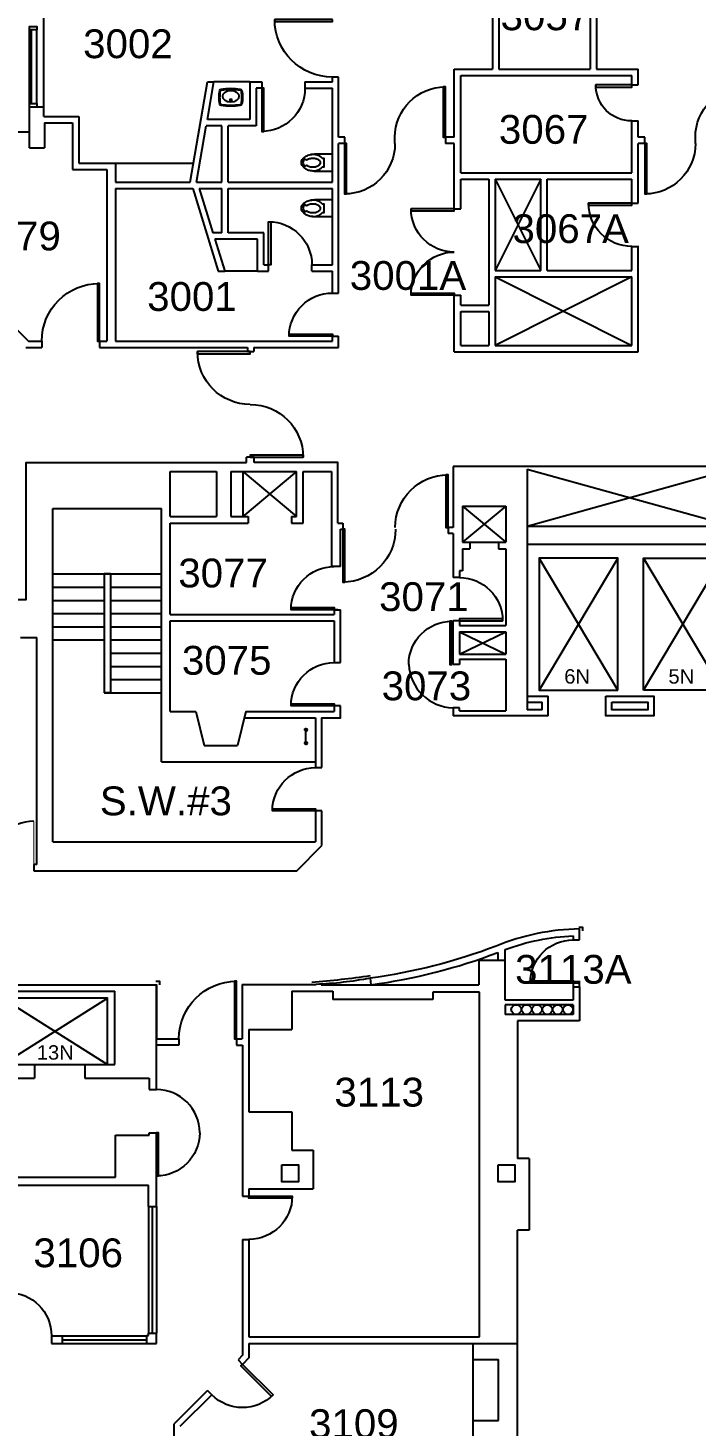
# Model space of a CAD drawing. Header units: inches. Extents: x -1169 to 5569, y -44 to 4300.
# Drawn here: x 2356 to 2912, y 1562 to 2726 of the extents above; entities that cross this region are included whole.
import ezdxf

# ---------------------------------------------------------------- set-up
doc = ezdxf.new("R2010")
doc.units = ezdxf.units.IN
doc.header["$LTSCALE"] = 96
doc.header["$MEASUREMENT"] = 0
doc.layers.get('0').update_dxf_attribs({"linetype": 'CONTINUOUS'})
for name, color, linetype in [('A-ANNO-ROOM', 4, 'CONTINUOUS'), ('A-ANNO-TEXT', 4, 'CONTINUOUS'), ('A-DOOR', 2, 'CONTINUOUS'), ('A-FLOR-CASE', 3, 'CONTINUOUS'), ('A-FLOR-EVTR', 1, 'CONTINUOUS'), ('A-FLOR-PFIX', 2, 'CONTINUOUS'), ('A-FLOR-STRS', 2, 'CONTINUOUS'), ('A-GLAZ', 2, 'CONTINUOUS'), ('A-GLAZ-SILL', 1, 'CONTINUOUS'), ('A-SHAFT', 1, 'CONTINUOUS'), ('A-WALL-FULL', 6, 'CONTINUOUS')]:
    doc.layers.add(name, color=color, linetype=linetype)
doc.styles.add('Arial', font='arial.ttf')

# ---------------------------------------------------------------- blocks, each defined once
blk = doc.blocks.new('TOILET3')
for p, q in [((-4, -21.1), (-4, -21.1)), ((-5.1, -23.8), (-5.1, -23.8))]:
    blk.add_line(p, q)
for points in [[(-8.4, -16.4, -0.022673), (-8.5, -14.9), (-8.5, 0), (-4.5, 0), (-1.5, 0), (1.5, 0), (5.5, 0), (5.5, -14.9)], [(-8.4, -16.2, -0.074934), (-7.9, -12.6, -0.085426), (-6.4, -9.7, -0.066386), (-5.1, -8.3), (-5.1, -6.7), (1.9, -6.7), (1.9, -8.3, -0.066386), (3.3, -9.7, -0.085426), (4.8, -12.6, -0.111314), (5.2, -18)], [(2.5, -23.7, -0.562484), (1.6, -23.5), (0.9, -21.3, -0.238976), (1, -20.9, 0.08035), (1.9, -19, 0.074934), (2.3, -16.2, 0.074934), (1.9, -13.4, 0.085426), (0.9, -11.5, 0.066386), (0.1, -10.6, 0.330534), (-3.2, -10.6, 0.066386), (-4, -11.5, 0.085426), (-5, -13.4, 0.074934), (-5.4, -16.2, 0.074934), (-5, -19, 0.08035), (-4.1, -20.9, -0.238976), (-4, -21.3), (-4.8, -23.5, -0.549653), (-5.6, -23.7)], [(-4.5, -22.7, 0.063273), (-3.2, -23.8, 0.143932), (-1.5, -24.2)], [(-1.5, -25.8, 0.143932), (1, -25, 0.107177), (3.4, -22.6, 0.077997), (4.9, -19.2, 0.065232), (5.5, -14.9)], [(-1.5, -24.2, 0.143932), (0.2, -23.8, 0.059203), (1.4, -22.8)], [(-5.5, -23.7, 0.06085), (-4, -25, 0.143932), (-1.5, -25.8)]]:
    blk.add_lwpolyline(points, format="xyb")
for centre, radius, start, end in [((3.9, -16.2), 12.4, 180, 197.1416), ((1.2, -17), 9.56, 197.1416, 216.6725), ((-0.5, -18.3), 7.43, 216.6725, 226.5742)]:
    blk.add_arc(centre, radius, start, end)
blk = doc.blocks.new('*U238')
at = {"lineweight": -2}
blk.add_line((0, -5.5), (0, -5.5), dxfattribs=at)
blk.add_arc((0, 187.1), 192.6, 270, 291.2186, dxfattribs=at)
at = {"lineweight": -2, "extrusion": (0, 0, -1)}
blk.add_arc((0, 187.1), 187.1, 250.5702, 268.3683, dxfattribs=at)
blk = doc.blocks.new('*U239')
at = {"lineweight": -2}
blk.add_line((0, 5.5), (0, 0), dxfattribs=at)
at = {"lineweight": -2, "extrusion": (0, 0, -1)}
blk.add_arc((0, 479.1), 473.6, 256.8726, 270, dxfattribs=at)
at = {"lineweight": -2}
blk.add_arc((0, 479.1), 479.1, 270, 283.0705, dxfattribs=at)
blk = doc.blocks.new('*U181')
for p, q in [((0, 0), (0, 0)), ((-48, 0), (-48, 0))]:
    blk.add_line(p, q)
blk.add_lwpolyline([(0, 0), (0, -48), (-1.75, -48), (-1.75, 0)], close=True)
blk.add_arc((0, 0), 48, 180, 270)
blk = doc.blocks.new('*U168')
for p, q in [((0, 0), (0, 0)), ((36, 0), (36, 0))]:
    blk.add_line(p, q)
blk.add_lwpolyline([(0, 0), (0, -36), (1.75, -36), (1.75, 0)], close=True)
blk.add_arc((0, 0), 36, 270, 0)
blk = doc.blocks.new('*U29')
for p, q in [((0, 0), (0, 0)), ((-36, 0), (-36, 0))]:
    blk.add_line(p, q)
blk.add_lwpolyline([(0, 0), (0, 36), (-1.75, 36), (-1.75, 0)], close=True)
blk.add_arc((0, 0), 36, 90, 180)
blk = doc.blocks.new('*U92')
for p, q in [((0, 0), (0, 0)), ((36, 0), (36, 0))]:
    blk.add_line(p, q)
blk.add_lwpolyline([(0, 0), (0, 36), (1.75, 36), (1.75, 0)], close=True)
blk.add_arc((0, 0), 36, 0, 90)
blk = doc.blocks.new('*U296')
for p, q in [((0, 0), (0, 0)), ((30, 0), (30, 0))]:
    blk.add_line(p, q)
blk.add_lwpolyline([(0, 0), (0, 30), (1.75, 30), (1.75, 0)], close=True)
blk.add_arc((0, 0), 30, 0, 90)
blk = doc.blocks.new('*U149')
for p, q in [((0, 0), (0, 0)), ((42, 0), (42, 0))]:
    blk.add_line(p, q)
blk.add_lwpolyline([(0, 0), (0, 42), (1.75, 42), (1.75, 0)], close=True)
blk.add_arc((0, 0), 42, 0, 90)
blk = doc.blocks.new('*U177')
for p, q in [((0, 0), (0, 0)), ((-42, 0), (-42, 0))]:
    blk.add_line(p, q)
blk.add_lwpolyline([(0, 0), (0, -42), (-1.75, -42), (-1.75, 0)], close=True)
blk.add_arc((0, 0), 42, 180, 270)
blk = doc.blocks.new('*U179')
for p, q in [((0, 0), (0, 0)), ((48, 0), (48, 0))]:
    blk.add_line(p, q)
blk.add_lwpolyline([(0, 0), (0, 48), (1.75, 48), (1.75, 0)], close=True)
blk.add_arc((0, 0), 48, 0, 90)
blk = doc.blocks.new('*U298')
for p, q in [((0, 0), (0, 0)), ((-36, 0), (-36, 0))]:
    blk.add_line(p, q)
blk.add_lwpolyline([(0, 0), (0, 36), (-1.75, 36), (-1.75, 0)], close=True)
blk.add_arc((0, 0), 36, 90, 180)
blk = doc.blocks.new('*U213')
for p, q in [((0, 0), (0, 0)), ((36, 0), (36, 0))]:
    blk.add_line(p, q)
blk.add_lwpolyline([(0, 0), (0, 36), (1.75, 36), (1.75, 0)], close=True)
blk.add_arc((0, 0), 36, 0, 90)
blk = doc.blocks.new('*U215')
for p, q in [((0, 0), (0, 0)), ((-44, 0), (-44, 0))]:
    blk.add_line(p, q)
blk.add_lwpolyline([(0, 0), (0, -44), (-1.75, -44), (-1.75, 0)], close=True)
blk.add_arc((0, 0), 44, 180, 270)
blk = doc.blocks.new('*U211')
for p, q in [((0, 0), (0, 0)), ((44, 0), (44, 0))]:
    blk.add_line(p, q)
blk.add_lwpolyline([(0, 0), (0, 44), (1.75, 44), (1.75, 0)], close=True)
blk.add_arc((0, 0), 44, 0, 90)
blk = doc.blocks.new('*U212')
for p, q in [((0, 0), (0, 0)), ((-44, 0), (-44, 0))]:
    blk.add_line(p, q)
blk.add_lwpolyline([(0, 0), (0, -44), (-1.75, -44), (-1.75, 0)], close=True)
blk.add_arc((0, 0), 44, 180, 270)
blk = doc.blocks.new('COL-EHMANN')
blk.add_lwpolyline([(-7, 7), (7, 7), (7, -7), (-7, -7)], close=True)
blk = doc.blocks.new('*U35')
for p, q in [((0, 0), (0, 0)), ((-36, 0), (-36, 0))]:
    blk.add_line(p, q)
blk.add_lwpolyline([(0, 0), (0, -36), (-1.75, -36), (-1.75, 0)], close=True)
blk.add_arc((0, 0), 36, 180, 270)
blk = doc.blocks.new('*U36')
for p, q in [((0, 0), (0, 0)), ((36, 0), (36, 0))]:
    blk.add_line(p, q)
blk.add_lwpolyline([(0, 0), (0, -36), (1.75, -36), (1.75, 0)], close=True)
blk.add_arc((0, 0), 36, 270, 0)
blk = doc.blocks.new('*U37')
for p, q in [((0, 0), (0, 0)), ((-48, 0), (-48, 0))]:
    blk.add_line(p, q)
blk.add_lwpolyline([(0, 0), (0, -48), (-1.75, -48), (-1.75, 0)], close=True)
blk.add_arc((0, 0), 48, 180, 270)
blk = doc.blocks.new('*U97')
for p, q in [((0, 0), (0, 0)), ((-36, 0), (-36, 0))]:
    blk.add_line(p, q)
blk.add_lwpolyline([(0, 0), (0, 36), (-1.75, 36), (-1.75, 0)], close=True)
blk.add_arc((0, 0), 36, 90, 180)

msp = doc.modelspace()

# ---------------------------------------------------------------- hatches: boundary and pattern name
at = {"layer": 'A-WALL-FULL'}
h = msp.add_hatch(dxfattribs=at)
h.set_pattern_fill('ANSI31', color=256, style=0)
h.set_pattern_definition([(45, (1661.42112, -64.6539), (-0.0883883476, 0.0883883476), [])])
edge = h.paths.add_edge_path()
edge.add_arc((2587.3, 2130.3), 1.07, 0, 360)
edge = h.paths.add_edge_path()
edge.add_arc((2587.3, 2141.5), 1.07, 0, 360)

# ---------------------------------------------------------------- linework, layer by layer
at = {"layer": 'A-DOOR'}
for p, q in [((2661.4, 2629.7), (2661.4, 2634.9)), ((2911.4, 2629.7), (2911.4, 2634.9))]:
    msp.add_line(p, q, dxfattribs=at)
at = {"layer": 'A-DOOR', "const_width": 1}
msp.add_lwpolyline([(2360.9, 2029.3), (2360.9, 2065.3)], dxfattribs=at)
at = {"layer": 'A-DOOR'}
for centre, radius, start, end in [((2710.7, 2197.5), 37.8, 182.4994, 268.5508), ((2360.9, 2029.3), 36, 90, 180), ((2462.9, 1805.8), 36, 360, 90)]:
    msp.add_arc(centre, radius, start, end, dxfattribs=at)
at = {"layer": 'A-FLOR-CASE'}
for p, q in [((2540.7, 2681), (2510.7, 2681)), ((2547.1, 2523.3), (2519.7, 2523.3)), ((2726.5, 1566), (2726.5, 1617))]:
    msp.add_line(p, q, dxfattribs=at)
msp.add_lwpolyline([(2428.7, 2613.3), (2493.7, 2613.3)], dxfattribs=at)
at = {"layer": 'A-FLOR-EVTR'}
for p, q in [((2846.8, 2284.3), (2781.3, 2174.3)), ((2846.8, 2174.3), (2781.3, 2284.3)), ((2868.1, 2284.3), (2933.6, 2174.3)), ((2868.1, 2174.3), (2933.6, 2284.3)), ((2334.9, 1918), (2422.1, 1862.5)), ((2334.9, 1862.5), (2422.1, 1918))]:
    msp.add_line(p, q, dxfattribs=at)
for points in [[(2846.8, 2174.3), (2846.8, 2284.3), (2781.3, 2284.3), (2781.3, 2174.3)], [(2868.1, 2174.3), (2868.1, 2284.3), (2933.6, 2284.3), (2933.6, 2174.3)], [(2334.9, 1918), (2334.9, 1862.5), (2422.1, 1862.5), (2422.1, 1918)]]:
    msp.add_lwpolyline(points, close=True, dxfattribs=at)
at = {"layer": 'A-FLOR-PFIX'}
for points in [[(2516.8, 2661.3, -0.319535), (2515.6, 2662.5, -0.093638), (2515.6, 2673.9, -0.319535), (2516.8, 2675.1, -0.073603), (2532.7, 2675.1, -0.319535), (2534, 2673.9, -0.093638), (2534, 2662.5, -0.319535), (2532.7, 2661.3, -0.073603)], [(2517, 2662, -0.319535), (2516.3, 2662.6, -0.093638), (2516.3, 2673.7, -0.319535), (2517, 2674.3, -0.073603), (2532.6, 2674.3, -0.319535), (2533.3, 2673.7, -0.093638), (2533.3, 2662.6, -0.319535), (2532.6, 2662, -0.073603)]]:
    msp.add_lwpolyline(points, format="xyb", close=True, dxfattribs=at)
msp.add_lwpolyline([(2518.1, 2669.1), (2518.5, 2670.8), (2520, 2672.5), (2522.1, 2673.6), (2524.8, 2674), (2527.5, 2673.6), (2529.6, 2672.5), (2531.1, 2670.8), (2531.5, 2669.1), (2531.1, 2667.3), (2529.6, 2665.6), (2527.5, 2664.5), (2524.8, 2664.1), (2522.1, 2664.5), (2520, 2665.6), (2518.5, 2667.3)], close=True, dxfattribs=at)
msp.add_circle((2524.8, 2666), 0.749, dxfattribs=at)
at = {"layer": 'A-FLOR-STRS'}
for p, q in [((2376.8, 2271.2), (2467.1, 2271.2)), ((2376.8, 2260.2), (2419.4, 2260.2)), ((2424.6, 2260.2), (2467.1, 2260.2)), ((2376.8, 2249.2), (2419.4, 2249.2)), ((2424.6, 2249.2), (2467.1, 2249.2)), ((2376.8, 2238.2), (2419.4, 2238.2)), ((2424.6, 2238.2), (2467.1, 2238.2)), ((2376.8, 2227.2), (2419.4, 2227.2)), ((2424.6, 2227.2), (2467.1, 2227.2)), ((2376.8, 2216.2), (2419.4, 2216.2)), ((2424.6, 2216.2), (2467.1, 2216.2)), ((2424.6, 2205.2), (2467.1, 2205.2)), ((2424.6, 2194.2), (2467.1, 2194.2)), ((2424.6, 2183.2), (2467.1, 2183.2)), ((2419.4, 2172.2), (2467.1, 2172.2))]:
    msp.add_line(p, q, dxfattribs=at)
at = {"layer": 'A-GLAZ'}
for p, q in [((2357.3, 2663.1), (2357.3, 2724.3)), ((2358.8, 2663.1), (2358.8, 2724.3)), ((2363.3, 2663.1), (2363.3, 2724.3)), ((2456.4, 1744.3), (2456.4, 1638.9)), ((2459.3, 1744.3), (2459.3, 1638.9)), ((2462.9, 1744.3), (2462.9, 1638.9)), ((2384.4, 1636.7), (2454.6, 1636.7)), ((2384.4, 1633.3), (2454.6, 1633.3)), ((2384.4, 1630.2), (2454.6, 1630.3))]:
    msp.add_line(p, q, dxfattribs=at)
at = {"layer": 'A-GLAZ-SILL'}
msp.add_line((2369.3, 2660.1), (2369.3, 3705.6), dxfattribs=at)
at = {"layer": 'A-SHAFT'}
for p, q in [((2782.8, 2600.1), (2744.9, 2523.9)), ((2744.9, 2600.1), (2782.8, 2523.9)), ((2858.5, 2518.7), (2744.9, 2461.4)), ((2744.9, 2518.7), (2858.5, 2461.4)), ((2579.6, 2356.5), (2534.8, 2319)), ((2534.8, 2356.5), (2579.6, 2319)), ((2771.3, 2358.6), (2942.3, 2311)), ((2771.3, 2311), (2942.3, 2358.6)), ((2753.8, 2327.7), (2717.7, 2297.7)), ((2717.7, 2327.7), (2753.8, 2297.7))]:
    msp.add_line(p, q, dxfattribs=at)
for points in [[(2715, 2204.3), (2753.8, 2223.1)], [(2715, 2223.1), (2753.8, 2204.3)]]:
    msp.add_lwpolyline(points, dxfattribs=at)
at = {"layer": 'A-WALL-FULL'}
for p, q in [((2742.6, 2765.3), (2742.6, 2691.7)), ((2747.8, 2770.6), (2747.8, 2691.7)), ((2823.9, 2770.6), (2823.9, 2691.7)), ((2829.1, 2765.3), (2829.1, 2691.7)), ((2710.8, 2634.9), (2710.8, 2691.7)), ((2710.8, 2691.7), (2742.6, 2691.7)), ((2747.8, 2691.7), (2823.9, 2691.7)), ((2829.1, 2691.7), (2863.8, 2691.7)), ((2863.8, 2678.5), (2863.8, 2691.7)), ((2490.9, 2597.5), (2505.4, 2681)), ((2505.3, 2649.8), (2510.7, 2681)), ((2505.4, 2681), (2510.7, 2681)), ((2540.7, 2681), (2550.5, 2681)), ((2540.7, 2681), (2540.7, 2649.8)), ((2550.5, 2681), (2550.5, 2675.8)), ((2586.5, 2681), (2609.3, 2681)), ((2586.5, 2681), (2586.5, 2675.8)), ((2609.3, 2681), (2609.3, 2685)), ((2614.5, 2685), (2609.3, 2685)), ((2614.5, 2634.9), (2614.5, 2685)), ((2716.1, 2605.3), (2716.1, 2686.5)), ((2716.1, 2686.5), (2858.5, 2686.5)), ((2858.5, 2678.5), (2858.5, 2686.5)), ((2858.5, 2678.5), (2863.8, 2678.5)), ((2550.5, 2675.8), (2545.9, 2675.8)), ((2545.9, 2675.8), (2545.9, 2644.5)), ((2586.5, 2675.8), (2609.3, 2675.8)), ((2609.3, 2597.5), (2609.3, 2675.8)), ((2357.3, 2626.2), (2357.3, 2660.1)), ((2369.3, 2660.1), (2363.3, 2660.1)), ((2369.3, 2652.2), (2369.3, 2660.1)), ((2369.3, 2652.2), (2398.3, 2652.2)), ((2369.8, 2646.9), (2393.1, 2646.9)), ((2369.8, 2646.9), (2369.8, 2626.2)), ((2393.1, 2646.9), (2393.1, 2608)), ((2398.3, 2652.2), (2398.3, 2613.3)), ((2496.3, 2597.5), (2504.4, 2644.5)), ((2517.2, 2644.5), (2504.4, 2644.5)), ((2540.7, 2649.8), (2505.3, 2649.8)), ((2517.2, 2597.5), (2517.2, 2644.5)), ((2522.5, 2597.5), (2522.5, 2644.5)), ((2545.9, 2644.5), (2522.5, 2644.5)), ((2858.5, 2648.5), (2863.8, 2648.5)), ((2858.5, 2605.3), (2858.5, 2648.5)), ((2863.8, 2634.9), (2863.8, 2648.5)), ((2143, 2639.5), (2357.3, 2639.5)), ((2619.7, 2634.9), (2614.5, 2634.9)), ((2619.7, 2629.7), (2619.7, 2634.9)), ((2710.8, 2634.9), (2703.4, 2634.9)), ((2703.4, 2634.9), (2703.4, 2629.7)), ((2869.4, 2634.9), (2863.8, 2634.9)), ((2869.4, 2629.7), (2869.4, 2634.9)), ((2357.3, 2626.2), (2369.8, 2626.2)), ((2614.5, 2505.2), (2614.5, 2629.7)), ((2619.7, 2629.7), (2614.5, 2629.7)), ((2710.8, 2629.7), (2703.4, 2629.7)), ((2710.8, 2575.3), (2710.8, 2629.7)), ((2869.4, 2629.7), (2863.8, 2629.7)), ((2863.8, 2580), (2863.8, 2629.7)), ((2398.3, 2613.3), (2428.7, 2613.3)), ((2428.7, 2613.3), (2428.7, 2597.5)), ((2393.1, 2608), (2421.5, 2608)), ((2421.5, 2608), (2421.5, 2465.2)), ((2428.7, 2597.5), (2490.9, 2597.5)), ((2496.3, 2597.5), (2517.2, 2597.5)), ((2522.5, 2597.5), (2609.3, 2597.5)), ((2716.1, 2605.3), (2858.5, 2605.3)), ((2716.1, 2575.3), (2716.1, 2600.1)), ((2716.1, 2600.1), (2739.6, 2600.1)), ((2739.6, 2600.1), (2739.6, 2495)), ((2744.9, 2600.1), (2782.8, 2600.1)), ((2744.9, 2600.1), (2744.9, 2523.9)), ((2782.8, 2523.9), (2782.8, 2600.1)), ((2788.1, 2600.1), (2858.5, 2600.1)), ((2788.1, 2523.9), (2788.1, 2600.1)), ((2858.5, 2580), (2858.5, 2600.1)), ((2428.7, 2592.2), (2428.7, 2465.2)), ((2428.7, 2592.2), (2493.1, 2592.2)), ((2493.1, 2592.2), (2514.2, 2523.3)), ((2498.6, 2592.2), (2517.2, 2592.2)), ((2498.6, 2592.2), (2509.9, 2555.2)), ((2517.2, 2555.2), (2517.2, 2592.2)), ((2522.5, 2592.2), (2609.3, 2592.2)), ((2522.5, 2555.2), (2522.5, 2592.2)), ((2609.3, 2528.6), (2609.3, 2592.2)), ((2710.8, 2575.3), (2716.1, 2575.3)), ((2517.2, 2555.2), (2509.9, 2555.2)), ((2552.3, 2555.2), (2522.5, 2555.2)), ((2552.3, 2528.6), (2552.3, 2555.2)), ((2547.1, 2550), (2511.5, 2550)), ((2511.5, 2550), (2519.7, 2523.3)), ((2547.1, 2523.3), (2547.1, 2550)), ((2858.5, 2523.9), (2858.5, 2544)), ((2863.8, 2456.2), (2863.8, 2544.4)), ((2552.3, 2528.6), (2556.3, 2528.6)), ((2556.3, 2523.3), (2556.3, 2528.6)), ((2592.3, 2528.6), (2609.3, 2528.6)), ((2592.3, 2523.3), (2592.3, 2528.6)), ((2300.6, 2521), (2356.4, 2465.2)), ((2514.2, 2523.3), (2519.7, 2523.3)), ((2547.1, 2523.3), (2556.3, 2523.3)), ((2592.3, 2523.3), (2609.3, 2523.3)), ((2609.3, 2505.2), (2609.3, 2523.3)), ((2744.9, 2523.9), (2782.8, 2523.9)), ((2744.9, 2518.7), (2858.5, 2518.7)), ((2744.9, 2518.7), (2744.9, 2461.4)), ((2788.1, 2523.9), (2858.5, 2523.9)), ((2858.5, 2461.4), (2858.5, 2518.7)), ((2609.3, 2505.2), (2614.5, 2505.2)), ((2710.8, 2456.2), (2710.8, 2503.3)), ((2710.8, 2503.3), (2716.1, 2503.3)), ((2716.1, 2495), (2716.1, 2503.3)), ((2716.1, 2495), (2739.6, 2495)), ((2716.1, 2489.7), (2739.6, 2489.7)), ((2716.1, 2461.4), (2716.1, 2489.7)), ((2739.6, 2489.7), (2739.6, 2461.4)), ((2609.3, 2465.2), (2609.3, 2469.2)), ((2609.3, 2469.2), (2614.5, 2469.2)), ((2614.5, 2459.9), (2614.5, 2469.2)), ((2354.3, 2459.9), (2367.5, 2459.9)), ((2356.4, 2465.2), (2367.5, 2465.2)), ((2367.5, 2465.2), (2367.5, 2459.9)), ((2415.5, 2465.2), (2421.5, 2465.2)), ((2415.5, 2465.2), (2415.5, 2459.9)), ((2415.5, 2459.9), (2538.8, 2459.9)), ((2428.7, 2465.2), (2609.3, 2465.2)), ((2538.8, 2459.9), (2538.8, 2456.4)), ((2544, 2459.9), (2614.5, 2459.9)), ((2544, 2459.9), (2544, 2456.4)), ((2716.1, 2461.4), (2739.6, 2461.4)), ((2744.9, 2461.4), (2858.5, 2461.4)), ((2538.8, 2456.4), (2544, 2456.4)), ((2710.8, 2456.2), (2863.8, 2456.2)), ((2544.3, 2368.4), (2537.8, 2368.4)), ((2537.8, 2363.9), (2537.8, 2368.4)), ((2544.3, 2364.1), (2544.3, 2368.4)), ((2474.4, 2356.5), (2512.9, 2356.5)), ((2474.4, 2319), (2474.4, 2356.5)), ((2524.9, 2356.5), (2579.6, 2356.5)), ((2585.1, 2356.5), (2608.5, 2356.5)), ((2608.5, 2356.5), (2608.5, 2277.4)), ((2709.8, 2360.7), (2709.8, 2310)), ((2960.4, 2360.7), (2709.8, 2360.7)), ((2771.3, 2358.6), (2771.3, 2158.1)), ((2376.8, 2048), (2376.8, 2325.6)), ((2376.8, 2325.6), (2467.1, 2325.6)), ((2467.1, 2114.6), (2467.1, 2325.6)), ((2474.4, 2319), (2512.9, 2319)), ((2524.9, 2319), (2539.2, 2319)), ((2575.2, 2319), (2579.6, 2319)), ((2717.7, 2327.7), (2717.7, 2297.7)), ((2717.7, 2327.7), (2753.8, 2327.7)), ((2753.8, 2327.7), (2753.8, 2297.7)), ((2474.4, 2313.5), (2539.2, 2313.5)), ((2474.4, 2237.4), (2474.4, 2313.5)), ((2575.2, 2313.5), (2585.1, 2313.5)), ((2613.8, 2313.6), (2617.9, 2313.6)), ((2616.1, 2308.4), (2617.9, 2308.4)), ((2617.9, 2313.6), (2617.9, 2308.4)), ((2705.6, 2310), (2705.6, 2304.8)), ((2709.8, 2310), (2705.6, 2310)), ((2771.3, 2311), (2942.3, 2311)), ((2709.8, 2304.8), (2705.6, 2304.8)), ((2709.8, 2304.8), (2709.8, 2268.2)), ((2717.7, 2297.7), (2723.7, 2297.7)), ((2747.7, 2297.7), (2753.8, 2297.7)), ((2771.3, 2296), (2942.3, 2296)), ((2717.7, 2292.2), (2723.7, 2292.2)), ((2717.7, 2292.2), (2717.7, 2273.8)), ((2747.7, 2292.2), (2753.8, 2292.2)), ((2753.8, 2292.2), (2753.8, 2228.4)), ((2419.4, 2271.2), (2419.4, 2172.2)), ((2424.6, 2271.2), (2419.4, 2271.2)), ((2424.6, 2271.2), (2424.6, 2172.2)), ((2616.1, 2277.4), (2608.5, 2277.4)), ((2717.7, 2273.8), (2715, 2273.8)), ((2715, 2273.8), (2715, 2268.2)), ((2715, 2268.2), (2709.8, 2268.2)), ((2474.4, 2237.4), (2610.9, 2237.4)), ((2610.9, 2241.4), (2616.1, 2241.4)), ((2610.9, 2241.4), (2610.9, 2237.4)), ((2613.8, 2241.4), (2611.1, 2241.4)), ((2474.4, 2156.6), (2474.4, 2232.1)), ((2474.4, 2232.1), (2610.9, 2232.1)), ((2610.9, 2232.1), (2610.9, 2197.4)), ((2709.8, 2195.9), (2709.8, 2232.2)), ((2715, 2232.2), (2709.8, 2232.2)), ((2715, 2232.2), (2715, 2228.4)), ((2715, 2228.4), (2753.8, 2228.4)), ((2349.8, 2218.3), (2363.3, 2218.3)), ((2363.3, 2029.3), (2363.3, 2218.3)), ((2715, 2223.1), (2753.8, 2223.1)), ((2715, 2223.1), (2715, 2204.3)), ((2753.8, 2223.1), (2753.8, 2204.3)), ((2610.9, 2197.4), (2616.1, 2197.4)), ((2715, 2195.9), (2709.8, 2195.9)), ((2715, 2200.3), (2715, 2195.9)), ((2753.8, 2200.3), (2753.8, 2157.2)), ((2424.6, 2172.2), (2419.4, 2172.2)), ((2771.3, 2169.3), (2788.8, 2169.3)), ((2788.8, 2153.1), (2788.8, 2169.3)), ((2474.4, 2156.6), (2495.6, 2156.6)), ((2495.6, 2156.6), (2502.5, 2128.3)), ((2537.2, 2156.6), (2530.3, 2128.3)), ((2537.2, 2156.6), (2610.9, 2156.6)), ((2616.1, 2161.4), (2610.9, 2161.4)), ((2610.9, 2161.4), (2610.9, 2156.6)), ((2709.8, 2159.7), (2709.8, 2153.1)), ((2715, 2159.7), (2709.8, 2159.7)), ((2715, 2157.2), (2715, 2159.7)), ((2715, 2157.2), (2753.8, 2157.2)), ((2771.3, 2164.3), (2783.8, 2164.3)), ((2783.8, 2158.1), (2771.3, 2158.1)), ((2783.8, 2158.1), (2783.8, 2164.3)), ((2536, 2151.4), (2595.4, 2151.4)), ((2595.4, 2151.4), (2595.4, 2109.9)), ((2788.8, 2153.1), (2709.8, 2153.1)), ((2502.5, 2128.3), (2530.3, 2128.3)), ((2467.1, 2114.6), (2595.4, 2114.6)), ((2595.4, 2109.9), (2600.6, 2109.9)), ((2600.6, 2073.9), (2595.3, 2073.9)), ((2595.4, 2073.9), (2595.4, 2048)), ((2600.6, 2044.9), (2600.6, 2073.9)), ((2376.8, 2048), (2595.4, 2048)), ((2579.7, 2024), (2600.6, 2044.9)), ((2363.3, 2029.3), (2360.9, 2029.3)), ((2360.9, 2029.3), (2360.9, 2024)), ((2360.9, 2024), (2579.7, 2024)), ((2809.8, 1969.8), (2809.8, 1966.5)), ((2815, 1966.5), (2815, 1975.5)), ((2753, 1916.1), (2753, 1958.3)), ((2809.8, 1966.5), (2815, 1966.5)), ((2731.3, 1949.5), (2753, 1949.5)), ((2731.3, 1949.5), (2731.3, 1929)), ((2747, 1956), (2747, 1949.5)), ((2328.9, 1923.8), (2428.3, 1923.8)), ((2428.3, 1862.5), (2428.3, 1923.8)), ((2462.9, 1841.8), (2462.9, 1929)), ((2534.2, 1929.3), (2534.2, 1884)), ((2534.2, 1929.3), (2595.7, 1929.3)), ((2575.6, 1923.8), (2609.6, 1923.8)), ((2575.6, 1923.8), (2575.6, 1891.8)), ((2599.9, 1929), (2731.3, 1929)), ((2609.6, 1923.8), (2609.6, 1916.7)), ((2731.8, 1923), (2692.8, 1923)), ((2692.8, 1923), (2692.8, 1916.7)), ((2731.8, 1635.7), (2731.8, 1923)), ((2815, 1930.5), (2809.8, 1930.5)), ((2809.8, 1930.5), (2809.8, 1927.2)), ((2809.8, 1927.2), (2815, 1927.2)), ((2815, 1927.2), (2815, 1930.5)), ((2692.8, 1916.7), (2609.6, 1916.7)), ((2809.8, 1916.1), (2753, 1916.1)), ((2809.8, 1912.4), (2753, 1912.4)), ((2753, 1912.4), (2753, 1904.3)), ((2809.8, 1904.3), (2753, 1904.3)), ((2815, 1899.1), (2763.3, 1899.1)), ((2763.3, 1899.1), (2763.3, 1784.4)), ((2539.9, 1891.8), (2539.9, 1823.3)), ((2539.9, 1891.8), (2575.6, 1891.8)), ((2462.9, 1884), (2481.6, 1884)), ((2481.6, 1878.8), (2462.9, 1878.8)), ((2481.6, 1884), (2481.6, 1878.8)), ((2529.6, 1884), (2534.2, 1884)), ((2529.6, 1884), (2529.6, 1878.8)), ((2529.6, 1878.8), (2534.6, 1878.8)), ((2534.6, 1878.8), (2534.6, 1753)), ((2361.4, 1862.5), (2361.4, 1851.2)), ((2397.3, 1862.5), (2428.3, 1862.5)), ((2403.2, 1862.5), (2403.2, 1851.2)), ((2317.1, 1851.2), (2361.4, 1851.2)), ((2403.2, 1851.2), (2456.9, 1851.2)), ((2456.9, 1851.2), (2456.9, 1841.8)), ((2456.9, 1841.8), (2462.9, 1841.8)), ((2539.9, 1823.3), (2575.6, 1823.3)), ((2575.6, 1823.3), (2575.6, 1791.3)), ((2456.9, 1803.7), (2456.9, 1805.8)), ((2456.9, 1805.8), (2462.9, 1805.8)), ((2462.9, 1744.3), (2462.9, 1805.8)), ((2428.9, 1768.8), (2428.9, 1803.7)), ((2428.9, 1803.7), (2456.9, 1803.7)), ((2575.6, 1791.3), (2593.4, 1791.3)), ((2593.4, 1791.3), (2593.4, 1759)), ((2773, 1784.4), (2763.3, 1784.4)), ((2773, 1784.4), (2773, 1724.6)), ((2311.4, 1762.1), (2456.4, 1762.1)), ((2317.1, 1768.8), (2428.9, 1768.8)), ((2456.4, 1744.3), (2456.4, 1762.1)), ((2539.9, 1759), (2539.9, 1753)), ((2539.9, 1759), (2593.4, 1759)), ((2534.6, 1753), (2539.9, 1753)), ((2456.4, 1744.3), (2462.9, 1744.3)), ((2763.3, 1511.3), (2763.3, 1724.6)), ((2773, 1724.6), (2763.3, 1724.6)), ((2534.6, 1717), (2534.6, 1620.5)), ((2534.6, 1717), (2539.9, 1717)), ((2539.9, 1717), (2539.9, 1635.8)), ((2375.6, 1636.7), (2375.6, 1630.2)), ((2375.6, 1636.7), (2384.4, 1636.7)), ((2375.6, 1630.2), (2384.4, 1630.2)), ((2384.4, 1636.7), (2384.4, 1630.2)), ((2454.6, 1636.8), (2454.6, 1630.3)), ((2454.6, 1636.8), (2456.4, 1636.8)), ((2454.6, 1630.3), (2462.9, 1630.3)), ((2456.4, 1636.8), (2456.4, 1638.9)), ((2456.4, 1638.9), (2462.9, 1638.9)), ((2462.9, 1630.3), (2462.9, 1638.9)), ((2539.9, 1635.8), (2731.8, 1635.7)), ((2539.9, 1630.2), (2763.3, 1630.2)), ((2539.9, 1630.2), (2539.9, 1618.3)), ((2726.5, 1617), (2726.5, 1630.2)), ((2534.6, 1620.5), (2530.8, 1616.6)), ((2530.8, 1616.6), (2534.5, 1612.9)), ((2539.9, 1618.3), (2534.5, 1612.9)), ((2726.5, 1617), (2747.5, 1617)), ((2747.5, 1566), (2747.5, 1617)), ((2505.3, 1591.2), (2477.3, 1563.2)), ((2509, 1587.5), (2482.5, 1561)), ((2505.3, 1591.2), (2509, 1587.5)), ((2477.3, 1563.2), (2477.3, 1534.2)), ((2726.5, 1566), (2747.5, 1566)), ((2726.5, 1535), (2726.5, 1566))]:
    msp.add_line(p, q, dxfattribs=at)
for points in [[(2357.3, 2724.3), (2357.3, 2727.3), (2363.3, 2727.3), (2363.3, 2724.3), (2357.3, 2724.3)], [(2357.3, 2660.1), (2357.3, 2663.1), (2363.3, 2663.1), (2363.3, 2660.1), (2357.3, 2660.1)], [(2836.8, 2169.3), (2876.8, 2169.3), (2876.8, 2153.1), (2836.8, 2153.1)], [(2841.8, 2164.3), (2871.8, 2164.3), (2871.8, 2158.1), (2841.8, 2158.1)]]:
    msp.add_lwpolyline(points, close=True, dxfattribs=at)
for points in [[(2858.5, 2580), (2863.8, 2580)], [(2858.5, 2544), (2863.8, 2544)], [(2317, 2249.9), (2354.4, 2249.9), (2354.4, 2363.9), (2537.8, 2363.9)], [(2613.8, 2313.6), (2613.8, 2364.1), (2544.3, 2364.1)], [(2512.9, 2356.5), (2512.9, 2319)], [(2524.9, 2356.5), (2524.9, 2319)], [(2534.8, 2356.5), (2534.8, 2319)], [(2579.6, 2319), (2579.6, 2356.5)], [(2585.1, 2313.5), (2585.1, 2356.5)], [(2539.2, 2319), (2539.2, 2313.5)], [(2575.2, 2319), (2575.2, 2313.5)], [(2616.1, 2277.4), (2616.1, 2308.4)], [(2723.7, 2297.7), (2723.7, 2292.2)], [(2723.7, 2297.7), (2747.7, 2297.7)], [(2747.7, 2297.7), (2747.7, 2292.2)], [(2616.1, 2197.4), (2616.1, 2197.4), (2616.1, 2241.4)], [(2715, 2204.3), (2753.8, 2204.3)], [(2715, 2200.3), (2753.8, 2200.3)], [(2600.6, 2109.9), (2600.6, 2117.9), (2600.6, 2151.4), (2616.1, 2151.4), (2616.1, 2161.4)], [(2587.3, 2131.4), (2587.3, 2140.5)], [(2814.5, 1977), (2817.5, 1977), (2817.5, 1974)], [(2215.4, 1929), (2462.9, 1929), (2462.9, 1884.5), (2462.9, 1884)], [(2462.5, 1932), (2465.5, 1932), (2465.5, 1929.1)], [(2809.8, 1927.2), (2809.8, 1916.1)], [(2815, 1927.2), (2815, 1899.1)], [(2809.8, 1912.4), (2809.8, 1904.3)]]:
    msp.add_lwpolyline(points, dxfattribs=at)
for centre, radius in [((2587.3, 2141.5), 1.07), ((2587.3, 2130.3), 1.07), ((2762.3, 1908.4), 4.06), ((2770.9, 1908.4), 4.06), ((2779.5, 1908.4), 4.06), ((2788.2, 1908.4), 4.06), ((2796.8, 1908.4), 4.06), ((2805.4, 1908.4), 4.06)]:
    msp.add_circle(centre, radius, dxfattribs=at)
at = {"layer": 'A-WALL-FULL', "extrusion": (0, 0, -1)}
for centre, radius, start, end in [((-2532.6, 2677.9), 749.3, 261.706, 265.4272), ((-2582, 2245.3), 316.3, 259.3119, 267.5127)]:
    msp.add_arc(centre, radius, start, end, dxfattribs=at)

# ---------------------------------------------------------------- block references
at = {"layer": 'A-DOOR'}
for name, p, xscale, rotation in [('*U179', (2609.3, 2733), -1, 90), ('*U296', (2858.5, 2678.5), -1, 90), ('*U213', (2550.5, 2675.8), -1, 180), ('*U92', (2710.8, 2575.3), -1, 90), ('*U92', (2858.5, 2580), -1, 90), ('*U29', (2710.8, 2503.3), -1, 90), ('*U181', (2415.5, 2465.2), -1, 180), ('*U168', (2609.3, 2469.2), -1, 270), ('*U211', (2541, 2456.4), -1, 90), ('*U215', (2541, 2368.4), -1, 90), ('*U29', (2610.9, 2241.4), -1, 90), ('*U92', (2715, 2232.2), -1, 270), ('*U29', (2610.9, 2161.4), -1, 90), ('*U29', (2595.4, 2073.9), -1, 90), ('*U29', (2809.9, 1930.5), -1, 90), ('*U37', (2529.6, 1884), -1, 180), ('*U36', (2539.9, 1753), -1, 90), ('*U36', (2339.6, 1636.7), -1, 180), ('*U97', (2534.5, 1612.9), -0.9999999999999998, 225)]:
    msp.add_blockref(name, p, dxfattribs=dict(at, xscale=xscale, rotation=rotation))
at = {"layer": 'A-DOOR', "xscale": -1}
for name, p in [('*U149', (2703.4, 2634.9)), ('*U149', (2953.4, 2634.9)), ('*U177', (2619.4, 2629.7)), ('*U177', (2869.4, 2629.7)), ('*U298', (2556.3, 2528.6)), ('*U211', (2705.6, 2309.8)), ('*U212', (2617.9, 2308.4)), ('*U92', (2708.9, 2195.9)), ('*U35', (2462.9, 1805.8))]:
    msp.add_blockref(name, p, dxfattribs=at)
at = {"layer": 'A-FLOR-PFIX', "xscale": -1, "rotation": 270}
for p in [(2609.3, 2615.3), (2609.3, 2577.3)]:
    msp.add_blockref('TOILET3', p, dxfattribs=at)
at = {"layer": 'A-WALL-FULL'}
for name, p, rotation in [('*U238', (2815.1, 1970), 180.9159353928935), ('*U239', (2641.4, 1929), 7.775287922195749)]:
    msp.add_blockref(name, p, dxfattribs=dict(at, rotation=rotation))
for p in [(2574.2, 1772), (2754.2, 1772)]:
    msp.add_blockref('COL-EHMANN', p, dxfattribs=at)

# ---------------------------------------------------------------- texts
at = {"layer": 'A-ANNO-ROOM', "style": 'Arial'}
for s, p in [('3057', (2749.3, 2724.1)), ('3002', (2401.9, 2700.8)), ('3067', (2747.9, 2629.5)), ('3179', (2308.8, 2540.7)), ('3067A', (2759.2, 2546.8)), ('3001A', (2623.8, 2507.8)), ('3001', (2455.2, 2490.3)), ('3077', (2481.1, 2260)), ('3071', (2648.2, 2240.3)), ('3075', (2484.1, 2187.3)), ('3073', (2650.3, 2166)), ('S.W.#3', (2415.8, 2070.2)), ('3113A', (2761.4, 1929.9)), ('3113', (2611, 1827.6)), ('3106', (2360.5, 1693.8)), ('3109', (2589.9, 1551.5))]:
    msp.add_text(s, height=24, dxfattribs=at).set_placement(p)
at = {"layer": 'A-ANNO-TEXT', "char_height": 12, "width": 38.515, "attachment_point": 5, "style": 'Arial'}
for s, insert in [('6N', (2813, 2185.8)), ('5N', (2899.7, 2185.8)), ('13N', (2378.7, 1872.6))]:
    msp.add_mtext(s, dxfattribs=dict(at, insert=insert))

doc.saveas('drawing.dxf')
